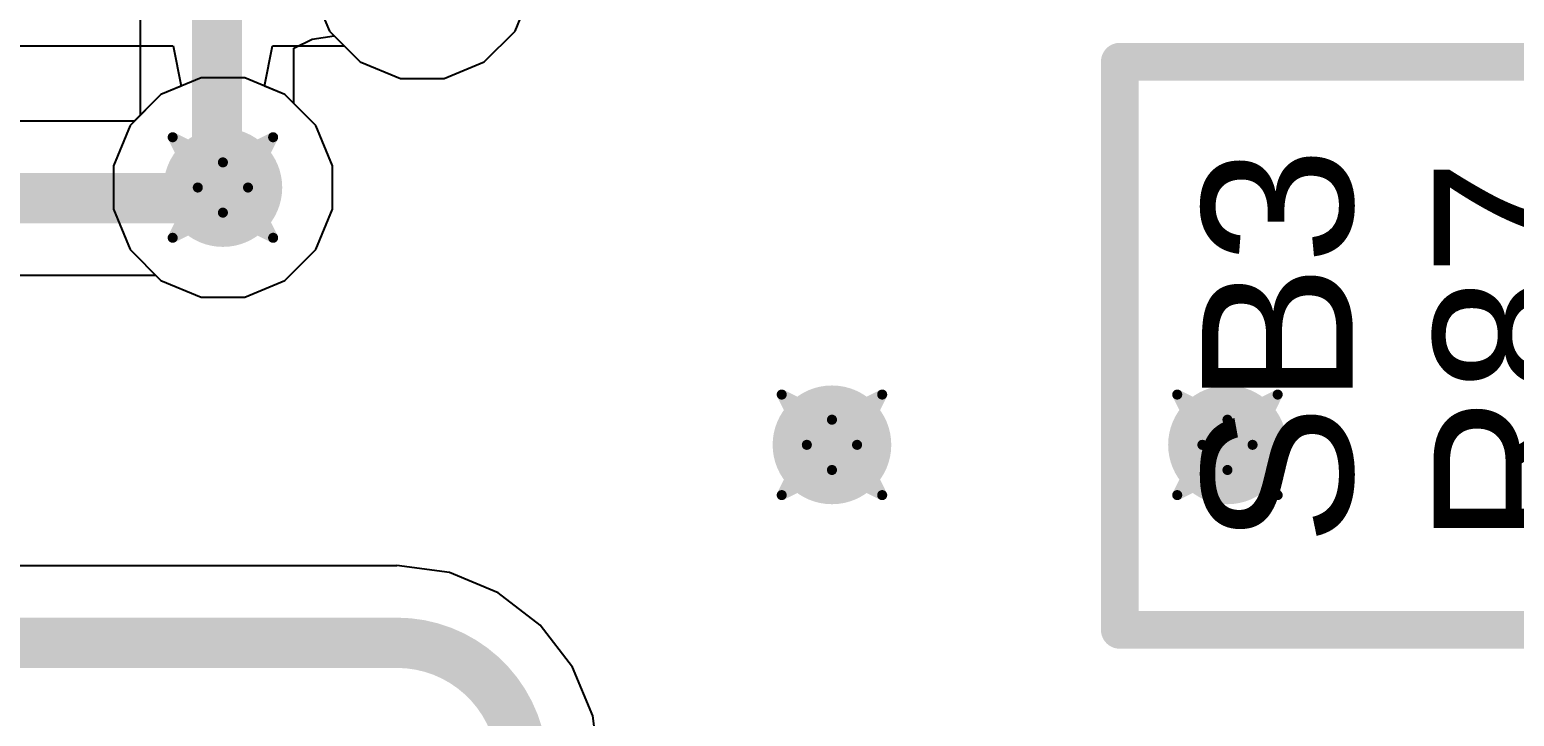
# Model space of a CAD drawing. Header units: inches. Extents: x -0.03 to 9.71, y 0.01 to 4.44.
# Drawn here: x 2.497 to 2.7925, y 1.5208 to 1.6574 of the extents above; entities that cross this region are included whole.
import ezdxf

# ---------------------------------------------------------------- set-up
doc = ezdxf.new("R2010")
doc.units = ezdxf.units.IN
doc.header["$MEASUREMENT"] = 0
for name, color, linetype in [('Bottom Layer', 5, 'Continuous'), ('Drill Drawing', 1, 'Continuous'), ('Layer 1', 16, 'Continuous'), ('Layer 2', 76, 'Continuous'), ('Top Layer', 1, 'Continuous'), ('Top Overlay', 2, 'Continuous'), ('Via Holes', 16, 'Continuous')]:
    doc.layers.add(name, color=color, linetype=linetype)
doc.styles.add('Arial', font='', dxfattribs={"height": 0.2})
doc.styles.get('Arial').set_extended_font_data('Arial')

msp = doc.modelspace()

# ---------------------------------------------------------------- hatches: boundary and pattern name
at = {"layer": 'Bottom Layer'}
h = msp.add_hatch(color=5, dxfattribs=at)
edge = h.paths.add_edge_path()
edge.add_arc((2.53543, 1.62598), 0.01181, 0, 360)
h = msp.add_hatch(color=5, dxfattribs=at)
edge = h.paths.add_edge_path()
edge.add_arc((2.65669, 1.5748), 0.01181, 0, 360)
h = msp.add_hatch(color=5, dxfattribs=at)
edge = h.paths.add_edge_path()
edge.add_arc((2.73543, 1.5748), 0.01181, 0, 360)
at = {"layer": 'Layer 1'}
h = msp.add_hatch(color=16, dxfattribs=at)
edge = h.paths.add_edge_path()
edge.add_arc((2.53543, 1.62598), 0.01181, 0, 360)
h = msp.add_hatch(color=16, dxfattribs=at)
edge = h.paths.add_edge_path()
edge.add_arc((2.65669, 1.5748), 0.01181, 0, 360)
h = msp.add_hatch(color=16, dxfattribs=at)
edge = h.paths.add_edge_path()
edge.add_arc((2.73543, 1.5748), 0.01181, 0, 360)
at = {"layer": 'Layer 2'}
h = msp.add_hatch(color=76, dxfattribs=at)
edge = h.paths.add_edge_path()
edge.add_arc((2.53543, 1.62598), 0.01181, 0, 360)
h = msp.add_hatch(color=76, dxfattribs=at)
edge = h.paths.add_edge_path()
edge.add_arc((2.65669, 1.5748), 0.01181, 0, 360)
h = msp.add_hatch(color=76, dxfattribs=at)
edge = h.paths.add_edge_path()
edge.add_arc((2.73543, 1.5748), 0.01181, 0, 360)
at = {"layer": 'Top Layer'}
h = msp.add_hatch(color=1, dxfattribs=at)
edge = h.paths.add_edge_path()
edge.add_arc((2.53543, 1.62598), 0.01181, 0, 360)
h = msp.add_hatch(color=1, dxfattribs=at)
edge = h.paths.add_edge_path()
edge.add_arc((2.65669, 1.5748), 0.01181, 0, 360)
h = msp.add_hatch(color=1, dxfattribs=at)
edge = h.paths.add_edge_path()
edge.add_arc((2.73543, 1.5748), 0.01181, 0, 360)
at = {"layer": 'Via Holes'}
h = msp.add_hatch(color=7, dxfattribs=at)
edge = h.paths.add_edge_path()
edge.add_arc((2.53543, 1.62598), 0.00591, 0, 360)
h = msp.add_hatch(color=7, dxfattribs=at)
edge = h.paths.add_edge_path()
edge.add_arc((2.65669, 1.5748), 0.00591, 0, 360)
h = msp.add_hatch(color=7, dxfattribs=at)
edge = h.paths.add_edge_path()
edge.add_arc((2.73543, 1.5748), 0.00591, 0, 360)

# ---------------------------------------------------------------- linework, layer by layer
at = {"layer": 'Bottom Layer'}
for p, q in [((2.59361, 1.65709), (2.59693, 1.66511)), ((2.58747, 1.65096), (2.59361, 1.65709)), ((2.03449, 1.65416), (2.52554, 1.65416)), ((2.52554, 1.65416), (2.52713, 1.64616)), ((2.54373, 1.64616), (2.54532, 1.65416)), ((2.54532, 1.65416), (2.55957, 1.65416)), ((2.55957, 1.65416), (2.56276, 1.65096)), ((2.56276, 1.65096), (2.57078, 1.64764)), ((2.57946, 1.64764), (2.58747, 1.65096)), ((2.57078, 1.64764), (2.57946, 1.64764)), ((2.52308, 1.64448), (2.51776, 1.63915)), ((2.52713, 1.64616), (2.52308, 1.64448)), ((2.54779, 1.64448), (2.54373, 1.64616)), ((2.55392, 1.63834), (2.54779, 1.64448)), ((2.51776, 1.63915), (1.78683, 1.63915)), ((2.55724, 1.63032), (2.55392, 1.63834)), ((2.55724, 1.62165), (2.55724, 1.63032)), ((2.55392, 1.61363), (2.55724, 1.62165)), ((2.54779, 1.60749), (2.55392, 1.61363)), ((0.88008, 1.60857), (2.52201, 1.60857)), ((2.52201, 1.60857), (2.52308, 1.60749)), ((2.52308, 1.60749), (2.53109, 1.60417)), ((2.53977, 1.60417), (2.54779, 1.60749)), ((2.53109, 1.60417), (2.53977, 1.60417))]:
    msp.add_line(p, q, dxfattribs=at)
for points in [[(0.88008, 1.62386, 0.01, 0.01, 0), (2.53331, 1.62386, 0.01, 0.01, 0)], [(2.53331, 1.62386, 0.01, 0.01, 0), (2.53543, 1.62598, 0.01, 0.01, 0)]]:
    msp.add_lwpolyline(points, format="xyseb", dxfattribs=at)
for points in [[(2.53081, 1.62386, 0.005, 0.005, 1), (2.53581, 1.62386, 0.005, 0.005, 1)], [(2.53081, 1.62386, 0.005, 0.005, 1), (2.53581, 1.62386, 0.005, 0.005, 1)], [(2.53293, 1.62598, 0.005, 0.005, 1), (2.53793, 1.62598, 0.005, 0.005, 1)]]:
    msp.add_lwpolyline(points, format="xyseb", close=True, dxfattribs=at)
at = {"layer": 'Drill Drawing'}
for points in [[(2.52543, 1.63598, 0.002, 0.002, 0), (2.53543, 1.63098, 0.002, 0.002, 0)], [(2.52543, 1.63598, 0.002, 0.002, 0), (2.53043, 1.62598, 0.002, 0.002, 0)], [(2.53543, 1.63098, 0.002, 0.002, 0), (2.54543, 1.63598, 0.002, 0.002, 0)], [(2.54043, 1.62598, 0.002, 0.002, 0), (2.54543, 1.63598, 0.002, 0.002, 0)], [(2.52543, 1.61598, 0.002, 0.002, 0), (2.53043, 1.62598, 0.002, 0.002, 0)], [(2.54043, 1.62598, 0.002, 0.002, 0), (2.54543, 1.61598, 0.002, 0.002, 0)], [(2.52543, 1.61598, 0.002, 0.002, 0), (2.53543, 1.62098, 0.002, 0.002, 0)], [(2.53543, 1.62098, 0.002, 0.002, 0), (2.54543, 1.61598, 0.002, 0.002, 0)], [(2.64669, 1.5848, 0.002, 0.002, 0), (2.65669, 1.5798, 0.002, 0.002, 0)], [(2.64669, 1.5848, 0.002, 0.002, 0), (2.65169, 1.5748, 0.002, 0.002, 0)], [(2.65669, 1.5798, 0.002, 0.002, 0), (2.66669, 1.5848, 0.002, 0.002, 0)], [(2.66169, 1.5748, 0.002, 0.002, 0), (2.66669, 1.5848, 0.002, 0.002, 0)], [(2.72543, 1.5848, 0.002, 0.002, 0), (2.73543, 1.5798, 0.002, 0.002, 0)], [(2.72543, 1.5848, 0.002, 0.002, 0), (2.73043, 1.5748, 0.002, 0.002, 0)], [(2.73543, 1.5798, 0.002, 0.002, 0), (2.74543, 1.5848, 0.002, 0.002, 0)], [(2.74043, 1.5748, 0.002, 0.002, 0), (2.74543, 1.5848, 0.002, 0.002, 0)], [(2.64669, 1.5648, 0.002, 0.002, 0), (2.65169, 1.5748, 0.002, 0.002, 0)], [(2.66169, 1.5748, 0.002, 0.002, 0), (2.66669, 1.5648, 0.002, 0.002, 0)], [(2.72543, 1.5648, 0.002, 0.002, 0), (2.73043, 1.5748, 0.002, 0.002, 0)], [(2.74043, 1.5748, 0.002, 0.002, 0), (2.74543, 1.5648, 0.002, 0.002, 0)], [(2.64669, 1.5648, 0.002, 0.002, 0), (2.65669, 1.5698, 0.002, 0.002, 0)], [(2.65669, 1.5698, 0.002, 0.002, 0), (2.66669, 1.5648, 0.002, 0.002, 0)], [(2.72543, 1.5648, 0.002, 0.002, 0), (2.73543, 1.5698, 0.002, 0.002, 0)], [(2.73543, 1.5698, 0.002, 0.002, 0), (2.74543, 1.5648, 0.002, 0.002, 0)]]:
    msp.add_lwpolyline(points, format="xyseb", dxfattribs=at)
for points in [[(2.52493, 1.63598, 0.001, 0.001, 1), (2.52593, 1.63598, 0.001, 0.001, 1)], [(2.52493, 1.63598, 0.001, 0.001, 1), (2.52593, 1.63598, 0.001, 0.001, 1)], [(2.54493, 1.63598, 0.001, 0.001, 1), (2.54593, 1.63598, 0.001, 0.001, 1)], [(2.54493, 1.63598, 0.001, 0.001, 1), (2.54593, 1.63598, 0.001, 0.001, 1)], [(2.53493, 1.63098, 0.001, 0.001, 1), (2.53593, 1.63098, 0.001, 0.001, 1)], [(2.53493, 1.63098, 0.001, 0.001, 1), (2.53593, 1.63098, 0.001, 0.001, 1)], [(2.52993, 1.62598, 0.001, 0.001, 1), (2.53093, 1.62598, 0.001, 0.001, 1)], [(2.52993, 1.62598, 0.001, 0.001, 1), (2.53093, 1.62598, 0.001, 0.001, 1)], [(2.53993, 1.62598, 0.001, 0.001, 1), (2.54093, 1.62598, 0.001, 0.001, 1)], [(2.53993, 1.62598, 0.001, 0.001, 1), (2.54093, 1.62598, 0.001, 0.001, 1)], [(2.53493, 1.62098, 0.001, 0.001, 1), (2.53593, 1.62098, 0.001, 0.001, 1)], [(2.53493, 1.62098, 0.001, 0.001, 1), (2.53593, 1.62098, 0.001, 0.001, 1)], [(2.52493, 1.61598, 0.001, 0.001, 1), (2.52593, 1.61598, 0.001, 0.001, 1)], [(2.52493, 1.61598, 0.001, 0.001, 1), (2.52593, 1.61598, 0.001, 0.001, 1)], [(2.54493, 1.61598, 0.001, 0.001, 1), (2.54593, 1.61598, 0.001, 0.001, 1)], [(2.54493, 1.61598, 0.001, 0.001, 1), (2.54593, 1.61598, 0.001, 0.001, 1)], [(2.64619, 1.5848, 0.001, 0.001, 1), (2.64719, 1.5848, 0.001, 0.001, 1)], [(2.64619, 1.5848, 0.001, 0.001, 1), (2.64719, 1.5848, 0.001, 0.001, 1)], [(2.66619, 1.5848, 0.001, 0.001, 1), (2.66719, 1.5848, 0.001, 0.001, 1)], [(2.66619, 1.5848, 0.001, 0.001, 1), (2.66719, 1.5848, 0.001, 0.001, 1)], [(2.72493, 1.5848, 0.001, 0.001, 1), (2.72593, 1.5848, 0.001, 0.001, 1)], [(2.72493, 1.5848, 0.001, 0.001, 1), (2.72593, 1.5848, 0.001, 0.001, 1)], [(2.74493, 1.5848, 0.001, 0.001, 1), (2.74593, 1.5848, 0.001, 0.001, 1)], [(2.74493, 1.5848, 0.001, 0.001, 1), (2.74593, 1.5848, 0.001, 0.001, 1)], [(2.65619, 1.5798, 0.001, 0.001, 1), (2.65719, 1.5798, 0.001, 0.001, 1)], [(2.65619, 1.5798, 0.001, 0.001, 1), (2.65719, 1.5798, 0.001, 0.001, 1)], [(2.73493, 1.5798, 0.001, 0.001, 1), (2.73593, 1.5798, 0.001, 0.001, 1)], [(2.73493, 1.5798, 0.001, 0.001, 1), (2.73593, 1.5798, 0.001, 0.001, 1)], [(2.65119, 1.5748, 0.001, 0.001, 1), (2.65219, 1.5748, 0.001, 0.001, 1)], [(2.65119, 1.5748, 0.001, 0.001, 1), (2.65219, 1.5748, 0.001, 0.001, 1)], [(2.66119, 1.5748, 0.001, 0.001, 1), (2.66219, 1.5748, 0.001, 0.001, 1)], [(2.66119, 1.5748, 0.001, 0.001, 1), (2.66219, 1.5748, 0.001, 0.001, 1)], [(2.72993, 1.5748, 0.001, 0.001, 1), (2.73093, 1.5748, 0.001, 0.001, 1)], [(2.72993, 1.5748, 0.001, 0.001, 1), (2.73093, 1.5748, 0.001, 0.001, 1)], [(2.73993, 1.5748, 0.001, 0.001, 1), (2.74093, 1.5748, 0.001, 0.001, 1)], [(2.73993, 1.5748, 0.001, 0.001, 1), (2.74093, 1.5748, 0.001, 0.001, 1)], [(2.65619, 1.5698, 0.001, 0.001, 1), (2.65719, 1.5698, 0.001, 0.001, 1)], [(2.65619, 1.5698, 0.001, 0.001, 1), (2.65719, 1.5698, 0.001, 0.001, 1)], [(2.73493, 1.5698, 0.001, 0.001, 1), (2.73593, 1.5698, 0.001, 0.001, 1)], [(2.73493, 1.5698, 0.001, 0.001, 1), (2.73593, 1.5698, 0.001, 0.001, 1)], [(2.64619, 1.5648, 0.001, 0.001, 1), (2.64719, 1.5648, 0.001, 0.001, 1)], [(2.64619, 1.5648, 0.001, 0.001, 1), (2.64719, 1.5648, 0.001, 0.001, 1)], [(2.66619, 1.5648, 0.001, 0.001, 1), (2.66719, 1.5648, 0.001, 0.001, 1)], [(2.66619, 1.5648, 0.001, 0.001, 1), (2.66719, 1.5648, 0.001, 0.001, 1)], [(2.72493, 1.5648, 0.001, 0.001, 1), (2.72593, 1.5648, 0.001, 0.001, 1)], [(2.72493, 1.5648, 0.001, 0.001, 1), (2.72593, 1.5648, 0.001, 0.001, 1)], [(2.74493, 1.5648, 0.001, 0.001, 1), (2.74593, 1.5648, 0.001, 0.001, 1)], [(2.74493, 1.5648, 0.001, 0.001, 1), (2.74593, 1.5648, 0.001, 0.001, 1)]]:
    msp.add_lwpolyline(points, format="xyseb", close=True, dxfattribs=at)
at = {"layer": 'Layer 1'}
for p, q in [((2.51896, 1.72227), (2.51896, 1.64036)), ((2.59361, 1.65709), (2.59693, 1.66511)), ((2.54955, 1.65372), (2.55322, 1.65547)), ((2.55322, 1.65547), (2.55755, 1.65618)), ((2.55755, 1.65618), (2.56276, 1.65096)), ((2.58747, 1.65096), (2.59361, 1.65709)), ((2.54955, 1.64272), (2.54955, 1.65372)), ((2.56276, 1.65096), (2.57078, 1.64764)), ((2.57946, 1.64764), (2.58747, 1.65096)), ((2.57078, 1.64764), (2.57946, 1.64764)), ((2.55392, 1.63834), (2.54955, 1.64272)), ((2.51694, 1.63834), (2.51362, 1.63032)), ((2.51896, 1.64036), (2.51694, 1.63834)), ((2.55724, 1.63032), (2.55392, 1.63834)), ((2.51362, 1.63032), (2.51362, 1.62165)), ((2.55724, 1.62165), (2.55724, 1.63032)), ((2.51362, 1.62165), (2.51694, 1.61363)), ((2.55392, 1.61363), (2.55724, 1.62165)), ((2.51694, 1.61363), (2.52308, 1.60749)), ((2.54779, 1.60749), (2.55392, 1.61363)), ((2.52308, 1.60749), (2.53109, 1.60417)), ((2.53977, 1.60417), (2.54779, 1.60749)), ((2.53109, 1.60417), (2.53977, 1.60417))]:
    msp.add_line(p, q, dxfattribs=at)
for points in [[(2.53425, 1.62717, 0.01, 0.01, 0), (2.53425, 1.72227, 0.01, 0.01, 0)], [(2.53425, 1.62717, 0.01, 0.01, 0), (2.53543, 1.62598, 0.01, 0.01, 0)]]:
    msp.add_lwpolyline(points, format="xyseb", dxfattribs=at)
for points in [[(2.53175, 1.62717, 0.005, 0.005, 1), (2.53675, 1.62717, 0.005, 0.005, 1)], [(2.53175, 1.62717, 0.005, 0.005, 1), (2.53675, 1.62717, 0.005, 0.005, 1)], [(2.53293, 1.62598, 0.005, 0.005, 1), (2.53793, 1.62598, 0.005, 0.005, 1)]]:
    msp.add_lwpolyline(points, format="xyseb", close=True, dxfattribs=at)
at = {"layer": 'Layer 2'}
for p, q in [((2.55331, 1.66511), (2.55663, 1.65709)), ((2.59361, 1.65709), (2.59693, 1.66511)), ((2.55663, 1.65709), (2.56276, 1.65096)), ((2.58747, 1.65096), (2.59361, 1.65709)), ((2.56276, 1.65096), (2.57078, 1.64764)), ((2.57946, 1.64764), (2.58747, 1.65096)), ((2.53109, 1.6478), (2.52308, 1.64448)), ((2.53977, 1.6478), (2.53109, 1.6478)), ((2.54779, 1.64448), (2.53977, 1.6478)), ((2.57078, 1.64764), (2.57946, 1.64764)), ((2.52308, 1.64448), (2.51694, 1.63834)), ((2.55392, 1.63834), (2.54779, 1.64448)), ((2.51694, 1.63834), (2.51362, 1.63032)), ((2.55724, 1.63032), (2.55392, 1.63834)), ((2.51362, 1.63032), (2.51362, 1.62165)), ((2.55724, 1.62165), (2.55724, 1.63032)), ((2.51362, 1.62165), (2.51694, 1.61363)), ((2.55392, 1.61363), (2.55724, 1.62165)), ((2.51694, 1.61363), (2.52308, 1.60749)), ((2.54779, 1.60749), (2.55392, 1.61363)), ((2.52308, 1.60749), (2.53109, 1.60417)), ((2.53977, 1.60417), (2.54779, 1.60749)), ((2.53109, 1.60417), (2.53977, 1.60417))]:
    msp.add_line(p, q, dxfattribs=at)
at = {"layer": 'Top Layer'}
for p, q in [((2.55331, 1.66511), (2.55663, 1.65709)), ((2.59361, 1.65709), (2.59693, 1.66511)), ((2.55663, 1.65709), (2.56276, 1.65096)), ((2.58747, 1.65096), (2.59361, 1.65709)), ((2.56276, 1.65096), (2.57078, 1.64764)), ((2.57946, 1.64764), (2.58747, 1.65096)), ((2.53109, 1.6478), (2.52308, 1.64448)), ((2.53977, 1.6478), (2.53109, 1.6478)), ((2.54779, 1.64448), (2.53977, 1.6478)), ((2.57078, 1.64764), (2.57946, 1.64764)), ((2.52308, 1.64448), (2.51694, 1.63834)), ((2.55392, 1.63834), (2.54779, 1.64448)), ((2.51694, 1.63834), (2.51362, 1.63032)), ((2.55724, 1.63032), (2.55392, 1.63834)), ((2.51362, 1.63032), (2.51362, 1.62165)), ((2.55724, 1.62165), (2.55724, 1.63032)), ((2.51362, 1.62165), (2.51694, 1.61363)), ((2.55392, 1.61363), (2.55724, 1.62165)), ((2.51694, 1.61363), (2.52308, 1.60749)), ((2.54779, 1.60749), (2.55392, 1.61363)), ((2.52308, 1.60749), (2.53109, 1.60417)), ((2.53977, 1.60417), (2.54779, 1.60749)), ((2.53109, 1.60417), (2.53977, 1.60417)), ((2.57008, 1.55073), (2.4126, 1.55073)), ((2.58052, 1.5494), (2.57008, 1.55078)), ((2.57008, 1.55078), (2.57008, 1.55073)), ((2.59025, 1.54537), (2.58052, 1.5494)), ((2.59861, 1.53896), (2.59025, 1.54537)), ((2.60502, 1.53061), (2.59861, 1.53896)), ((2.60905, 1.52088), (2.60502, 1.53061)), ((2.61042, 1.51043), (2.60905, 1.52088))]:
    msp.add_line(p, q, dxfattribs=at)
for points in [[(2.4126, 1.53543, 0.01, 0.01, 0), (2.57008, 1.53543, 0.01, 0.01, 0)], [(2.57008, 1.53543, 0.01, 0.01, -0.414214), (2.59508, 1.51043, 0.01, 0.01, 0)]]:
    msp.add_lwpolyline(points, format="xyseb", dxfattribs=at)
msp.add_lwpolyline([(2.56758, 1.53543, 0.005, 0.005, 1), (2.57258, 1.53543, 0.005, 0.005, 1)], format="xyseb", close=True, dxfattribs=at)
msp.add_lwpolyline([(2.56758, 1.53543, 0.005, 0.005, 1), (2.57258, 1.53543, 0.005, 0.005, 1)], format="xyseb", close=True, dxfattribs=at)
at = {"layer": 'Top Overlay'}
for points in [[(2.714, 1.651, 0.0075, 0.0075, 0), (2.8693, 1.651, 0.0075, 0.0075, 0)], [(2.714, 1.538, 0.0075, 0.0075, 0), (2.714, 1.651, 0.0075, 0.0075, 0)], [(2.714, 1.538, 0.0075, 0.0075, 0), (2.8693, 1.538, 0.0075, 0.0075, 0)]]:
    msp.add_lwpolyline(points, format="xyseb", dxfattribs=at)
for points in [[(2.71212, 1.651, 0.00375, 0.00375, 1), (2.71588, 1.651, 0.00375, 0.00375, 1)], [(2.71212, 1.651, 0.00375, 0.00375, 1), (2.71588, 1.651, 0.00375, 0.00375, 1)], [(2.71212, 1.538, 0.00375, 0.00375, 1), (2.71588, 1.538, 0.00375, 0.00375, 1)], [(2.71212, 1.538, 0.00375, 0.00375, 1), (2.71588, 1.538, 0.00375, 0.00375, 1)]]:
    msp.add_lwpolyline(points, format="xyseb", close=True, dxfattribs=at)

# ---------------------------------------------------------------- texts
at = {"layer": 'Top Overlay', "style": 'Arial'}
for s, p in [('SB3', (2.76037, 1.55479)), ('R87', (2.80647, 1.55479))]:
    msp.add_text(s, height=0.03, rotation=90, dxfattribs=at).set_placement(p)

doc.saveas('drawing.dxf')
